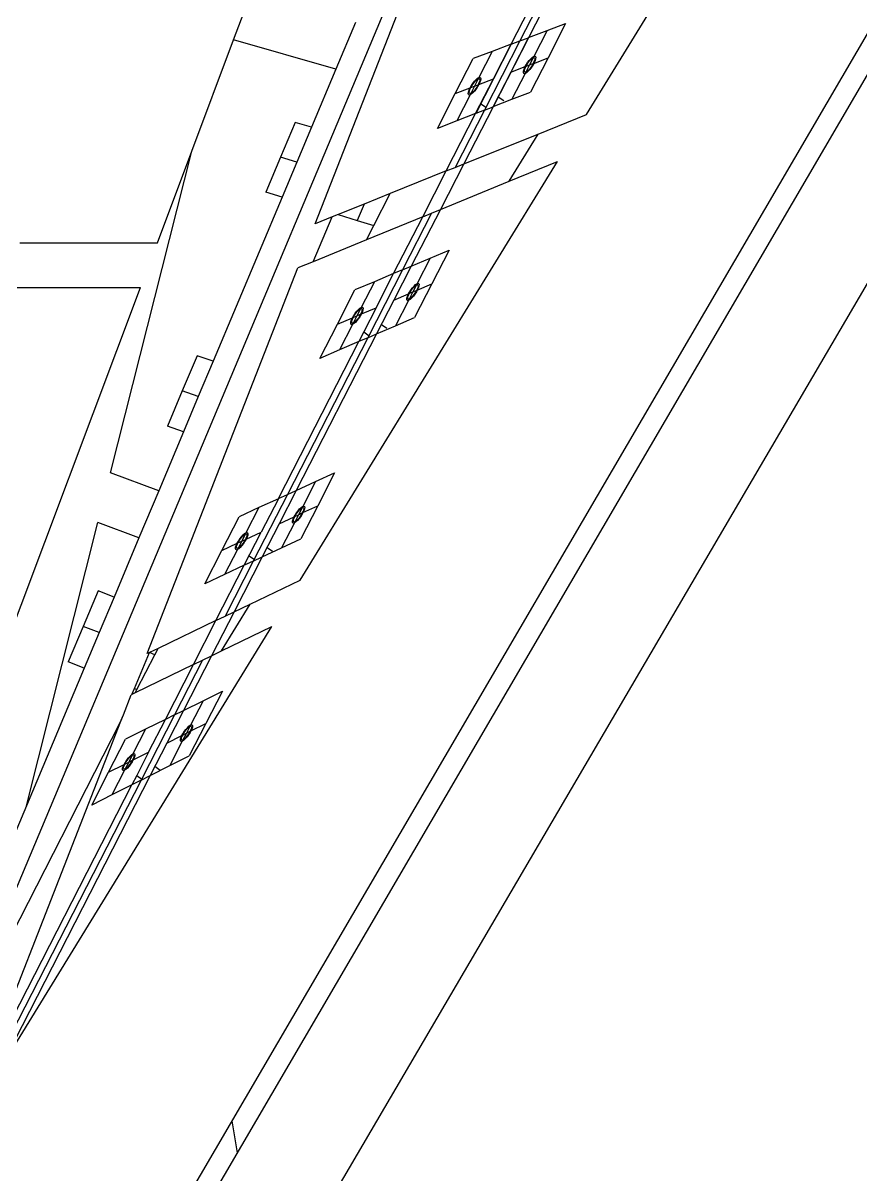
# Model space of a CAD drawing. Extents: x -61 to 68, y -78 to 75.
# Drawn here: x 9.12 to 32.19, y -51.82 to -20.09 of the extents above; entities that cross this region are included whole.
import ezdxf

# ---------------------------------------------------------------- set-up
doc = ezdxf.new("R2010")
doc.units = 0
doc.header["$MEASUREMENT"] = 0
doc.layers.get('0').update_dxf_attribs({"linetype": 'CONTINUOUS'})

msp = doc.modelspace()

# ---------------------------------------------------------------- linework, layer by layer
for p, q in [((58.135, 22.622), (12.193, -56.04)), ((57.47, 22.646), (12.201, -54.901)), ((15.277, -56.455), (59.184, 18.536)), ((8.337, -45.339), (24.602, -6.574)), ((24.63, -22.607), (31.792, -10.947)), ((17.165, -25.613), (21.609, -14.236)), ((22.558, -20.67), (24.86, -16.172)), ((25.098, -16.089), (22.8, -20.578)), ((25.332, -16.008), (23.036, -20.489)), ((14.915, -20.55), (15.393, -19.278)), ((18.271, -20.071), (17.733, -21.352)), ((23.039, -20.487), (23.552, -20.293)), ((23.552, -20.293), (23.186, -21.006)), ((23.552, -20.293), (24.06, -20.1)), ((24.06, -20.1), (23.575, -21.044)), ((13.763, -23.617), (14.915, -20.55)), ((17.733, -21.352), (14.915, -20.55)), ((22.8, -20.578), (21.825, -22.483)), ((23.036, -20.489), (22.061, -22.39)), ((23.039, -20.487), (22.551, -21.439)), ((22.561, -20.669), (22.8, -20.578)), ((22.8, -20.578), (23.036, -20.489)), ((23.036, -20.489), (23.039, -20.487)), ((22.039, -20.866), (21.513, -21.066)), ((22.039, -20.866), (21.672, -21.586)), ((22.558, -20.67), (22.039, -20.866)), ((22.069, -21.626), (22.558, -20.67)), ((22.561, -20.669), (22.072, -21.624)), ((22.561, -20.669), (22.558, -20.67)), ((21.022, -22.03), (21.513, -21.066)), ((22.948, -21.286), (22.973, -21.24)), ((23.065, -21.241), (22.964, -21.438)), ((22.967, -21.279), (22.996, -21.227)), ((22.967, -21.279), (23.065, -21.241)), ((22.973, -21.24), (23.013, -21.177)), ((22.996, -21.227), (23.031, -21.175)), ((23.013, -21.177), (23.057, -21.119)), ((23.031, -21.175), (23.067, -21.128)), ((23.057, -21.119), (23.101, -21.069)), ((23.167, -21.044), (23.065, -21.241)), ((23.065, -21.241), (23.164, -21.203)), ((23.067, -21.128), (23.104, -21.089)), ((23.575, -21.044), (23.092, -21.986)), ((23.134, -21.255), (23.1, -21.307)), ((23.101, -21.069), (23.142, -21.031)), ((23.104, -21.089), (23.138, -21.06)), ((23.158, -21.242), (23.118, -21.305)), ((23.164, -21.203), (23.134, -21.255)), ((23.138, -21.06), (23.167, -21.044)), ((23.142, -21.031), (23.179, -21.008)), ((23.183, -21.196), (23.158, -21.242)), ((23.187, -21.153), (23.164, -21.203)), ((23.164, -21.203), (23.183, -21.196)), ((23.186, -21.006), (23.167, -21.044)), ((23.167, -21.044), (23.189, -21.041)), ((23.179, -21.008), (23.186, -21.006)), ((23.183, -21.196), (23.575, -21.044)), ((23.191, -21.18), (23.183, -21.196)), ((23.186, -21.006), (23.208, -21)), ((23.201, -21.109), (23.187, -21.153)), ((23.189, -21.041), (23.202, -21.051)), ((23.216, -21.122), (23.191, -21.18)), ((23.207, -21.075), (23.201, -21.109)), ((23.202, -21.051), (23.207, -21.075)), ((23.208, -21), (23.227, -21.008)), ((23.231, -21.071), (23.216, -21.122)), ((23.227, -21.008), (23.235, -21.033)), ((23.235, -21.033), (23.231, -21.071)), ((17.733, -21.352), (17.06, -22.955)), ((22.551, -21.439), (22.065, -22.389)), ((22.551, -21.439), (22.948, -21.286)), ((22.945, -21.476), (22.581, -22.186)), ((22.896, -21.449), (22.9, -21.411)), ((22.904, -21.474), (22.896, -21.449)), ((22.9, -21.411), (22.914, -21.36)), ((22.923, -21.482), (22.904, -21.474)), ((22.914, -21.36), (22.939, -21.302)), ((22.945, -21.476), (22.923, -21.482)), ((22.924, -21.407), (22.93, -21.373)), ((22.929, -21.431), (22.924, -21.407)), ((22.942, -21.441), (22.929, -21.431)), ((22.93, -21.373), (22.944, -21.329)), ((22.939, -21.302), (22.948, -21.286)), ((22.964, -21.438), (22.942, -21.441)), ((22.944, -21.329), (22.967, -21.279)), ((22.964, -21.438), (22.945, -21.476)), ((22.952, -21.474), (22.945, -21.476)), ((22.948, -21.286), (22.967, -21.279)), ((22.989, -21.45), (22.952, -21.474)), ((22.993, -21.422), (22.964, -21.438)), ((23.03, -21.412), (22.989, -21.45)), ((23.027, -21.393), (22.993, -21.422)), ((23.064, -21.353), (23.027, -21.393)), ((23.074, -21.362), (23.03, -21.412)), ((23.1, -21.307), (23.064, -21.353)), ((23.118, -21.305), (23.074, -21.362)), ((21.022, -22.03), (21.428, -21.873)), ((21.4, -21.933), (21.428, -21.873)), ((21.425, -21.915), (21.448, -21.865)), ((21.428, -21.873), (21.464, -21.809)), ((21.428, -21.873), (21.448, -21.865)), ((21.549, -21.826), (21.447, -22.026)), ((21.448, -21.865), (21.478, -21.812)), ((21.448, -21.865), (21.549, -21.826)), ((21.464, -21.809), (21.505, -21.747)), ((21.478, -21.812), (21.513, -21.76)), ((21.505, -21.747), (21.55, -21.69)), ((21.513, -21.76), (21.55, -21.712)), ((21.651, -21.626), (21.549, -21.826)), ((21.549, -21.826), (21.65, -21.787)), ((21.586, -21.892), (21.549, -21.94)), ((21.55, -21.69), (21.595, -21.642)), ((21.55, -21.712), (21.587, -21.673)), ((21.581, -22.579), (22.069, -21.626)), ((22.072, -21.624), (21.585, -22.577)), ((21.62, -21.84), (21.586, -21.892)), ((21.587, -21.673), (21.622, -21.643)), ((21.635, -21.843), (21.593, -21.905)), ((21.595, -21.642), (21.636, -21.607)), ((21.65, -21.787), (21.62, -21.84)), ((21.622, -21.643), (21.651, -21.626)), ((21.67, -21.779), (21.635, -21.843)), ((21.636, -21.607), (21.672, -21.586)), ((21.673, -21.737), (21.65, -21.787)), ((21.65, -21.787), (21.67, -21.779)), ((21.672, -21.586), (21.651, -21.626)), ((21.651, -21.626), (21.674, -21.623)), ((21.67, -21.779), (22.069, -21.626)), ((21.698, -21.719), (21.67, -21.779)), ((21.672, -21.586), (21.699, -21.583)), ((21.688, -21.693), (21.673, -21.737)), ((21.674, -21.623), (21.688, -21.634)), ((21.688, -21.634), (21.693, -21.657)), ((21.693, -21.657), (21.688, -21.693)), ((21.715, -21.666), (21.698, -21.719)), ((21.699, -21.583), (21.716, -21.595)), ((21.721, -21.624), (21.715, -21.666)), ((21.716, -21.595), (21.721, -21.624)), ((22.069, -21.626), (22.072, -21.624)), ((20.531, -22.99), (21.022, -22.03)), ((21.427, -22.065), (21.06, -22.783)), ((21.377, -22.029), (21.383, -21.986)), ((21.383, -22.057), (21.377, -22.029)), ((21.383, -21.986), (21.4, -21.933)), ((21.4, -22.069), (21.383, -22.057)), ((21.427, -22.065), (21.4, -22.069)), ((21.406, -21.995), (21.411, -21.96)), ((21.41, -22.018), (21.406, -21.995)), ((21.425, -22.029), (21.41, -22.018)), ((21.411, -21.96), (21.425, -21.915)), ((21.447, -22.026), (21.425, -22.029)), ((21.447, -22.026), (21.427, -22.065)), ((21.462, -22.045), (21.427, -22.065)), ((21.477, -22.009), (21.447, -22.026)), ((21.504, -22.01), (21.462, -22.045)), ((21.511, -21.979), (21.477, -22.009)), ((21.548, -21.962), (21.504, -22.01)), ((21.549, -21.94), (21.511, -21.979)), ((21.593, -21.905), (21.548, -21.962)), ((22.065, -22.389), (22.581, -22.186)), ((22.203, -22.119), (22.356, -22.221)), ((22.581, -22.186), (23.092, -21.986)), ((21.825, -22.483), (21.017, -24.062)), ((22.061, -22.39), (21.253, -23.967)), ((21.825, -22.483), (21.585, -22.577)), ((21.723, -22.307), (21.877, -22.409)), ((21.825, -22.483), (22.061, -22.39)), ((22.061, -22.39), (22.065, -22.389)), ((16.612, -22.823), (16.208, -23.784)), ((17.06, -22.955), (16.612, -22.823)), ((21.06, -22.783), (20.531, -22.99)), ((20.771, -24.161), (21.581, -22.579)), ((21.581, -22.579), (21.06, -22.783)), ((21.585, -22.577), (21.581, -22.579)), ((23.299, -23.143), (24.63, -22.607)), ((17.06, -22.955), (16.655, -23.919)), ((21.253, -23.967), (23.299, -23.143)), ((22.502, -24.445), (23.299, -23.143)), ((11.524, -32.481), (13.763, -23.617)), ((12.816, -26.137), (13.763, -23.617)), ((16.208, -23.784), (15.803, -24.746)), ((16.655, -23.919), (16.208, -23.784)), ((16.655, -23.919), (16.25, -24.884)), ((16.751, -35.434), (23.838, -23.896)), ((21.253, -23.967), (20.61, -25.222)), ((20.771, -24.161), (21.017, -24.062)), ((21.017, -24.062), (21.253, -23.967)), ((22.502, -24.445), (23.838, -23.896)), ((20.771, -24.161), (19.225, -24.783)), ((20.126, -25.421), (20.771, -24.161)), ((16.25, -24.884), (15.803, -24.746)), ((20.61, -25.222), (22.502, -24.445)), ((16.25, -24.884), (14.352, -29.402)), ((19.225, -24.783), (18.508, -25.072)), ((18.776, -25.664), (19.225, -24.783)), ((17.792, -25.36), (17.628, -25.426)), ((18.508, -25.072), (17.792, -25.36)), ((17.792, -25.36), (18.319, -25.523)), ((18.508, -25.072), (18.319, -25.523)), ((20.368, -25.321), (19.566, -26.887)), ((20.61, -25.222), (19.809, -26.785)), ((20.126, -25.421), (20.368, -25.321)), ((20.368, -25.321), (20.61, -25.222)), ((17.111, -26.66), (17.628, -25.426)), ((17.628, -25.426), (17.165, -25.613)), ((18.319, -25.523), (18.776, -25.664)), ((20.126, -25.421), (18.575, -26.058)), ((18.575, -26.058), (18.776, -25.664)), ((19.323, -26.989), (20.126, -25.421)), ((9.027, -26.139), (12.816, -26.137)), ((18.575, -26.058), (17.111, -26.66)), ((19.809, -26.785), (20.331, -26.565)), ((20.331, -26.565), (19.972, -27.265)), ((20.331, -26.565), (20.848, -26.347)), ((20.848, -26.347), (20.373, -27.274)), ((12.54, -37.454), (16.688, -26.833)), ((17.111, -26.66), (16.688, -26.833)), ((19.566, -26.887), (18.61, -28.755)), ((19.566, -26.887), (19.323, -26.989)), ((19.809, -26.785), (19.331, -27.719)), ((19.566, -26.887), (19.809, -26.785)), ((18.792, -27.213), (18.257, -27.438)), ((18.792, -27.213), (18.432, -27.919)), ((19.323, -26.989), (18.792, -27.213)), ((18.843, -27.927), (19.323, -26.989)), ((20.373, -27.274), (19.898, -28.198)), ((19.928, -27.292), (19.965, -27.267)), ((19.972, -27.265), (19.953, -27.302)), ((19.965, -27.267), (19.972, -27.265)), ((19.972, -27.265), (19.994, -27.258)), ((19.973, -27.444), (20.373, -27.274)), ((19.994, -27.258), (20.014, -27.264)), ((20.014, -27.264), (20.023, -27.287)), ((20.023, -27.287), (20.02, -27.324)), ((8.332, -38.07), (12.353, -27.367)), ((8.713, -27.37), (12.353, -27.367)), ((17.775, -28.383), (18.257, -27.438)), ((19.331, -27.719), (19.734, -27.546)), ((19.702, -27.619), (19.726, -27.562)), ((19.717, -27.629), (19.731, -27.587)), ((19.726, -27.562), (19.734, -27.546)), ((19.731, -27.587), (19.754, -27.538)), ((19.734, -27.546), (19.759, -27.501)), ((19.734, -27.546), (19.754, -27.538)), ((19.754, -27.538), (19.783, -27.487)), ((19.754, -27.538), (19.854, -27.495)), ((19.854, -27.495), (19.755, -27.689)), ((19.759, -27.501), (19.799, -27.439)), ((19.783, -27.487), (19.817, -27.436)), ((19.799, -27.439), (19.842, -27.381)), ((19.817, -27.436), (19.853, -27.389)), ((19.855, -27.602), (19.818, -27.642)), ((19.842, -27.381), (19.886, -27.331)), ((19.853, -27.389), (19.89, -27.349)), ((19.953, -27.302), (19.854, -27.495)), ((19.854, -27.495), (19.954, -27.453)), ((19.891, -27.555), (19.855, -27.602)), ((19.909, -27.552), (19.866, -27.61)), ((19.886, -27.331), (19.928, -27.292)), ((19.89, -27.349), (19.924, -27.319)), ((19.925, -27.504), (19.891, -27.555)), ((19.949, -27.49), (19.909, -27.552)), ((19.924, -27.319), (19.953, -27.302)), ((19.954, -27.453), (19.925, -27.504)), ((19.973, -27.444), (19.949, -27.49)), ((19.953, -27.302), (19.976, -27.297)), ((19.976, -27.404), (19.954, -27.453)), ((19.954, -27.453), (19.973, -27.444)), ((19.982, -27.429), (19.973, -27.444)), ((19.976, -27.297), (19.99, -27.306)), ((19.99, -27.362), (19.976, -27.404)), ((20.006, -27.372), (19.982, -27.429)), ((19.99, -27.306), (19.995, -27.328)), ((19.995, -27.328), (19.99, -27.362)), ((20.02, -27.324), (20.006, -27.372)), ((18.396, -27.94), (18.432, -27.919)), ((18.432, -27.919), (18.412, -27.958)), ((18.432, -27.919), (18.46, -27.913)), ((18.46, -27.913), (18.477, -27.924)), ((18.477, -27.924), (18.484, -27.951)), ((19.331, -27.719), (18.854, -28.65)), ((19.736, -27.726), (19.378, -28.423)), ((19.685, -27.704), (19.688, -27.667)), ((19.694, -27.726), (19.685, -27.704)), ((19.688, -27.667), (19.702, -27.619)), ((19.714, -27.733), (19.694, -27.726)), ((19.713, -27.663), (19.717, -27.629)), ((19.718, -27.684), (19.713, -27.663)), ((19.736, -27.726), (19.714, -27.733)), ((19.732, -27.693), (19.718, -27.684)), ((19.755, -27.689), (19.732, -27.693)), ((19.755, -27.689), (19.736, -27.726)), ((19.743, -27.724), (19.736, -27.726)), ((19.78, -27.699), (19.743, -27.724)), ((19.784, -27.671), (19.755, -27.689)), ((19.822, -27.66), (19.78, -27.699)), ((19.818, -27.642), (19.784, -27.671)), ((19.866, -27.61), (19.822, -27.66)), ((17.775, -28.383), (18.188, -28.207)), ((18.161, -28.266), (18.188, -28.207)), ((18.186, -28.247), (18.209, -28.198)), ((18.188, -28.207), (18.224, -28.144)), ((18.188, -28.207), (18.209, -28.198)), ((18.209, -28.198), (18.238, -28.146)), ((18.209, -28.198), (18.312, -28.154)), ((18.312, -28.154), (18.212, -28.35)), ((18.224, -28.144), (18.265, -28.082)), ((18.238, -28.146), (18.273, -28.094)), ((18.265, -28.082), (18.309, -28.025)), ((18.273, -28.094), (18.31, -28.046)), ((18.309, -28.025), (18.354, -27.977)), ((18.31, -28.046), (18.347, -28.006)), ((18.412, -27.958), (18.312, -28.154)), ((18.312, -28.154), (18.414, -28.11)), ((18.351, -28.214), (18.314, -28.261)), ((18.358, -28.226), (18.314, -28.283)), ((18.347, -28.006), (18.382, -27.976)), ((18.385, -28.162), (18.351, -28.214)), ((18.354, -27.977), (18.396, -27.94)), ((18.4, -28.164), (18.358, -28.226)), ((18.382, -27.976), (18.412, -27.958)), ((18.414, -28.11), (18.385, -28.162)), ((18.435, -28.101), (18.4, -28.164)), ((18.412, -27.958), (18.435, -27.953)), ((18.437, -28.061), (18.414, -28.11)), ((18.414, -28.11), (18.435, -28.101)), ((18.435, -28.101), (18.843, -27.927)), ((18.435, -27.953), (18.45, -27.962)), ((18.462, -28.042), (18.435, -28.101)), ((18.451, -28.018), (18.437, -28.061)), ((18.45, -27.962), (18.455, -27.984)), ((18.455, -27.984), (18.451, -28.018)), ((18.478, -27.991), (18.462, -28.042)), ((18.484, -27.951), (18.478, -27.991)), ((18.843, -27.927), (18.501, -28.596)), ((19.378, -28.423), (19.898, -28.198)), ((17.294, -29.325), (17.775, -28.383)), ((18.192, -28.389), (17.832, -29.092)), ((18.14, -28.357), (18.145, -28.317)), ((18.146, -28.384), (18.14, -28.357)), ((18.145, -28.317), (18.161, -28.266)), ((18.164, -28.394), (18.146, -28.384)), ((18.192, -28.389), (18.164, -28.394)), ((18.168, -28.323), (18.173, -28.29)), ((18.174, -28.345), (18.168, -28.323)), ((18.173, -28.29), (18.186, -28.247)), ((18.189, -28.354), (18.174, -28.345)), ((18.212, -28.35), (18.189, -28.354)), ((18.212, -28.35), (18.192, -28.389)), ((18.228, -28.367), (18.192, -28.389)), ((18.242, -28.332), (18.212, -28.35)), ((18.269, -28.331), (18.228, -28.367)), ((18.276, -28.301), (18.242, -28.332)), ((18.314, -28.283), (18.269, -28.331)), ((18.314, -28.261), (18.276, -28.301)), ((18.854, -28.65), (19.378, -28.423)), ((18.989, -28.386), (19.14, -28.488)), ((16.15, -33.188), (18.365, -28.862)), ((18.61, -28.755), (16.398, -33.074)), ((18.854, -28.65), (16.643, -32.962)), ((18.365, -28.862), (17.832, -29.092)), ((18.501, -28.596), (18.365, -28.862)), ((18.61, -28.755), (18.365, -28.862)), ((18.501, -28.596), (18.652, -28.699)), ((18.61, -28.755), (18.854, -28.65)), ((17.832, -29.092), (17.294, -29.325)), ((13.911, -29.251), (13.503, -30.22)), ((14.352, -29.402), (13.911, -29.251)), ((14.352, -29.402), (13.944, -30.373)), ((13.503, -30.22), (13.095, -31.19)), ((13.944, -30.373), (13.503, -30.22)), ((13.944, -30.373), (13.536, -31.346)), ((13.536, -31.346), (12.854, -32.97)), ((13.536, -31.346), (13.095, -31.19)), ((12.854, -32.97), (11.524, -32.481)), ((17.173, -32.718), (17.699, -32.476)), ((17.699, -32.476), (17.233, -33.385)), ((12.854, -32.97), (12.307, -34.271)), ((16.643, -32.962), (16.174, -33.878)), ((16.398, -33.074), (16.643, -32.962)), ((16.643, -32.962), (17.173, -32.718)), ((17.173, -32.718), (16.822, -33.404)), ((16.398, -33.074), (15.459, -34.908)), ((16.149, -33.189), (15.61, -33.436)), ((16.149, -33.191), (15.679, -34.108)), ((16.15, -33.188), (16.149, -33.189)), ((16.149, -33.189), (16.149, -33.191)), ((16.15, -33.188), (16.398, -33.074)), ((15.61, -33.436), (15.067, -33.686)), ((15.61, -33.436), (15.257, -34.129)), ((16.604, -33.678), (16.632, -33.627)), ((16.604, -33.678), (16.706, -33.63)), ((16.608, -33.642), (16.647, -33.581)), ((16.706, -33.63), (16.608, -33.82)), ((16.632, -33.627), (16.666, -33.576)), ((16.647, -33.581), (16.691, -33.523)), ((16.666, -33.576), (16.702, -33.53)), ((16.691, -33.523), (16.735, -33.472)), ((16.702, -33.53), (16.739, -33.49)), ((16.803, -33.44), (16.706, -33.63)), ((16.706, -33.63), (16.807, -33.583)), ((16.735, -33.472), (16.777, -33.433)), ((16.739, -33.49), (16.773, -33.459)), ((16.779, -33.634), (16.745, -33.684)), ((16.803, -33.619), (16.763, -33.68)), ((17.233, -33.385), (16.767, -34.292)), ((16.773, -33.459), (16.803, -33.44)), ((16.777, -33.433), (16.814, -33.407)), ((16.807, -33.583), (16.779, -33.634)), ((16.822, -33.404), (16.803, -33.44)), ((16.803, -33.44), (16.826, -33.435)), ((16.827, -33.574), (16.803, -33.619)), ((16.829, -33.536), (16.807, -33.583)), ((16.807, -33.583), (16.827, -33.574)), ((16.814, -33.407), (16.822, -33.404)), ((16.822, -33.404), (16.844, -33.396)), ((16.826, -33.435), (16.841, -33.442)), ((16.827, -33.574), (17.233, -33.385)), ((16.835, -33.559), (16.827, -33.574)), ((16.842, -33.494), (16.829, -33.536)), ((16.859, -33.503), (16.835, -33.559)), ((16.841, -33.442), (16.846, -33.463)), ((16.846, -33.463), (16.842, -33.494)), ((16.844, -33.396), (16.864, -33.401)), ((16.872, -33.457), (16.859, -33.503)), ((16.864, -33.401), (16.874, -33.422)), ((16.874, -33.422), (16.872, -33.457)), ((9.209, -41.647), (11.179, -33.846)), ((12.307, -34.271), (11.179, -33.846)), ((14.594, -34.613), (15.067, -33.686)), ((16.174, -33.878), (15.706, -34.791)), ((16.174, -33.878), (16.584, -33.687)), ((16.59, -33.857), (16.239, -34.54)), ((16.537, -33.839), (16.539, -33.804)), ((16.547, -33.86), (16.537, -33.839)), ((16.539, -33.804), (16.552, -33.758)), ((16.567, -33.865), (16.547, -33.86)), ((16.552, -33.758), (16.576, -33.702)), ((16.565, -33.798), (16.569, -33.766)), ((16.57, -33.818), (16.565, -33.798)), ((16.59, -33.857), (16.567, -33.865)), ((16.569, -33.766), (16.582, -33.725)), ((16.585, -33.826), (16.57, -33.818)), ((16.576, -33.702), (16.584, -33.687)), ((16.582, -33.725), (16.604, -33.678)), ((16.584, -33.687), (16.608, -33.642)), ((16.584, -33.687), (16.604, -33.678)), ((16.608, -33.82), (16.585, -33.826)), ((16.608, -33.82), (16.59, -33.857)), ((16.597, -33.854), (16.59, -33.857)), ((16.634, -33.828), (16.597, -33.854)), ((16.638, -33.801), (16.608, -33.82)), ((16.676, -33.788), (16.634, -33.828)), ((16.672, -33.771), (16.638, -33.801)), ((16.709, -33.731), (16.672, -33.771)), ((16.72, -33.738), (16.676, -33.788)), ((16.745, -33.684), (16.709, -33.731)), ((16.763, -33.68), (16.72, -33.738)), ((12.307, -34.271), (11.623, -35.901)), ((15.089, -34.294), (15.133, -34.237)), ((15.097, -34.305), (15.134, -34.258)), ((15.133, -34.237), (15.178, -34.189)), ((15.134, -34.258), (15.172, -34.217)), ((15.237, -34.167), (15.139, -34.359)), ((15.172, -34.217), (15.207, -34.186)), ((15.178, -34.189), (15.22, -34.152)), ((15.207, -34.186), (15.237, -34.167)), ((15.21, -35.025), (15.679, -34.108)), ((15.22, -34.152), (15.257, -34.129)), ((15.257, -34.129), (15.237, -34.167)), ((15.237, -34.167), (15.261, -34.161)), ((15.265, -34.263), (15.243, -34.311)), ((15.257, -34.129), (15.285, -34.122)), ((15.261, -34.161), (15.276, -34.169)), ((15.264, -34.301), (15.679, -34.108)), ((15.29, -34.243), (15.264, -34.301)), ((15.278, -34.221), (15.265, -34.263)), ((15.276, -34.169), (15.282, -34.189)), ((15.282, -34.189), (15.278, -34.221)), ((15.285, -34.122), (15.303, -34.131)), ((15.306, -34.194), (15.29, -34.243)), ((15.303, -34.131), (15.31, -34.155)), ((15.31, -34.155), (15.306, -34.194)), ((14.594, -34.613), (15.013, -34.418)), ((15.021, -34.59), (14.669, -35.28)), ((14.967, -34.563), (14.971, -34.525)), ((14.974, -34.588), (14.967, -34.563)), ((14.971, -34.525), (14.987, -34.475)), ((14.993, -34.597), (14.974, -34.588)), ((14.987, -34.475), (15.013, -34.418)), ((15.021, -34.59), (14.993, -34.597)), ((14.996, -34.529), (14.999, -34.497)), ((15.002, -34.55), (14.996, -34.529)), ((14.999, -34.497), (15.012, -34.456)), ((15.017, -34.557), (15.002, -34.55)), ((15.012, -34.456), (15.034, -34.408)), ((15.013, -34.418), (15.048, -34.356)), ((15.013, -34.418), (15.034, -34.408)), ((15.041, -34.551), (15.017, -34.557)), ((15.041, -34.551), (15.021, -34.59)), ((15.058, -34.567), (15.021, -34.59)), ((15.034, -34.408), (15.063, -34.356)), ((15.034, -34.408), (15.139, -34.359)), ((15.139, -34.359), (15.041, -34.551)), ((15.071, -34.532), (15.041, -34.551)), ((15.048, -34.356), (15.089, -34.294)), ((15.099, -34.53), (15.058, -34.567)), ((15.063, -34.356), (15.097, -34.305)), ((15.106, -34.501), (15.071, -34.532)), ((15.144, -34.481), (15.099, -34.53)), ((15.143, -34.461), (15.106, -34.501)), ((15.139, -34.359), (15.243, -34.311)), ((15.18, -34.413), (15.143, -34.461)), ((15.188, -34.424), (15.144, -34.481)), ((15.214, -34.362), (15.18, -34.413)), ((15.229, -34.363), (15.188, -34.424)), ((15.243, -34.311), (15.214, -34.362)), ((15.264, -34.301), (15.229, -34.363)), ((15.243, -34.311), (15.264, -34.301)), ((15.706, -34.791), (16.239, -34.54)), ((15.839, -34.532), (15.987, -34.635)), ((16.239, -34.54), (16.767, -34.292)), ((14.122, -35.537), (14.594, -34.613)), ((15.459, -34.908), (14.68, -36.427)), ((15.706, -34.791), (14.929, -36.308)), ((15.459, -34.908), (15.21, -35.025)), ((15.459, -34.908), (15.233, -35.014)), ((15.343, -34.764), (15.492, -34.868)), ((15.459, -34.908), (15.706, -34.791)), ((14.431, -36.547), (15.21, -35.025)), ((15.21, -35.025), (14.669, -35.28)), ((14.669, -35.28), (14.122, -35.537)), ((15.371, -36.096), (16.751, -35.434)), ((11.186, -35.731), (10.775, -36.707)), ((11.623, -35.901), (11.186, -35.731)), ((11.623, -35.901), (11.211, -36.88)), ((14.583, -37.383), (15.371, -36.096)), ((14.929, -36.308), (15.371, -36.096)), ((14.929, -36.308), (14.309, -37.517)), ((14.431, -36.547), (14.68, -36.427)), ((14.68, -36.427), (14.929, -36.308)), ((8.458, -48.936), (15.968, -36.709)), ((10.775, -36.707), (10.364, -37.685)), ((11.211, -36.88), (10.775, -36.707)), ((14.431, -36.547), (12.835, -37.313)), ((13.81, -37.76), (14.431, -36.547)), ((14.583, -37.383), (15.968, -36.709)), ((11.211, -36.88), (10.799, -37.861)), ((12.183, -38.419), (12.598, -37.43)), ((12.6, -37.426), (12.54, -37.454)), ((12.598, -37.43), (12.6, -37.426)), ((12.745, -37.488), (12.598, -37.43)), ((12.835, -37.313), (12.6, -37.426)), ((12.745, -37.488), (12.835, -37.313)), ((14.309, -37.517), (14.583, -37.383)), ((10.799, -37.861), (10.364, -37.685)), ((13.81, -37.76), (12.21, -38.539)), ((12.256, -38.449), (12.745, -37.488)), ((13.038, -39.269), (13.81, -37.76)), ((14.06, -37.638), (13.289, -39.145)), ((14.309, -37.517), (13.538, -39.021)), ((13.81, -37.76), (14.06, -37.638)), ((14.06, -37.638), (14.309, -37.517)), ((10.799, -37.861), (9.209, -41.647)), ((11.881, -39.141), (12.094, -38.595)), ((12.114, -38.586), (12.094, -38.595)), ((12.114, -38.586), (12.183, -38.419)), ((12.21, -38.539), (12.114, -38.586)), ((12.183, -38.419), (12.256, -38.449)), ((12.21, -38.539), (12.256, -38.449)), ((14.077, -38.754), (14.611, -38.489)), ((14.611, -38.489), (14.153, -39.381)), ((13.538, -39.021), (13.078, -39.92)), ((13.289, -39.145), (13.538, -39.021)), ((13.538, -39.021), (14.077, -38.754)), ((14.077, -38.754), (13.732, -39.427)), ((7.945, -49.218), (11.811, -39.321)), ((11.782, -39.378), (11.881, -39.141)), ((11.782, -39.378), (11.811, -39.321)), ((11.811, -39.321), (11.881, -39.141)), ((13.289, -39.145), (12.368, -40.943)), ((13.038, -39.269), (12.49, -39.54)), ((12.576, -40.171), (13.038, -39.269)), ((13.289, -39.145), (13.038, -39.269)), ((8.582, -45.651), (11.782, -39.378)), ((12.49, -39.54), (11.938, -39.814)), ((12.49, -39.54), (12.143, -40.22)), ((13.495, -39.711), (13.518, -39.667)), ((13.514, -39.701), (13.618, -39.649)), ((13.514, -39.701), (13.543, -39.651)), ((13.518, -39.667), (13.557, -39.606)), ((13.618, -39.649), (13.522, -39.835)), ((13.543, -39.651), (13.576, -39.601)), ((13.557, -39.606), (13.6, -39.549)), ((13.576, -39.601), (13.612, -39.554)), ((13.6, -39.549), (13.644, -39.498)), ((13.612, -39.554), (13.649, -39.514)), ((13.713, -39.463), (13.618, -39.649)), ((13.618, -39.649), (13.721, -39.598)), ((13.644, -39.498), (13.686, -39.457)), ((13.649, -39.514), (13.683, -39.483)), ((13.693, -39.647), (13.66, -39.698)), ((13.717, -39.632), (13.678, -39.692)), ((13.683, -39.483), (13.713, -39.463)), ((13.686, -39.457), (13.724, -39.43)), ((13.721, -39.598), (13.693, -39.647)), ((14.153, -39.381), (13.696, -40.271)), ((13.732, -39.427), (13.713, -39.463)), ((13.713, -39.463), (13.737, -39.456)), ((13.741, -39.588), (13.717, -39.632)), ((13.742, -39.551), (13.721, -39.598)), ((13.721, -39.598), (13.741, -39.588)), ((13.724, -39.43), (13.732, -39.427)), ((13.732, -39.427), (13.754, -39.418)), ((13.737, -39.456), (13.752, -39.462)), ((13.741, -39.588), (14.153, -39.381)), ((13.749, -39.573), (13.741, -39.588)), ((13.755, -39.511), (13.742, -39.551)), ((13.772, -39.519), (13.749, -39.573)), ((13.752, -39.462), (13.758, -39.481)), ((13.754, -39.418), (13.775, -39.421)), ((13.758, -39.481), (13.755, -39.511)), ((13.785, -39.473), (13.772, -39.519)), ((13.775, -39.421), (13.786, -39.44)), ((13.786, -39.44), (13.785, -39.473)), ((11.475, -40.723), (11.938, -39.814)), ((13.078, -39.92), (12.619, -40.816)), ((13.078, -39.92), (13.495, -39.711)), ((13.504, -39.871), (13.16, -40.542)), ((13.45, -39.858), (13.451, -39.825)), ((13.46, -39.877), (13.45, -39.858)), ((13.451, -39.825), (13.463, -39.78)), ((13.481, -39.881), (13.46, -39.877)), ((13.463, -39.78), (13.486, -39.726)), ((13.477, -39.818), (13.481, -39.787)), ((13.483, -39.836), (13.477, -39.818)), ((13.481, -39.787), (13.493, -39.748)), ((13.504, -39.871), (13.481, -39.881)), ((13.499, -39.843), (13.483, -39.836)), ((13.486, -39.726), (13.495, -39.711)), ((13.493, -39.748), (13.514, -39.701)), ((13.495, -39.711), (13.514, -39.701)), ((13.522, -39.835), (13.499, -39.843)), ((13.522, -39.835), (13.504, -39.871)), ((13.512, -39.868), (13.504, -39.871)), ((13.549, -39.841), (13.512, -39.868)), ((13.552, -39.816), (13.522, -39.835)), ((13.592, -39.8), (13.549, -39.841)), ((13.587, -39.785), (13.552, -39.816)), ((13.623, -39.744), (13.587, -39.785)), ((13.636, -39.75), (13.592, -39.8)), ((13.66, -39.698), (13.623, -39.744)), ((13.678, -39.692), (13.636, -39.75)), ((12.02, -40.331), (12.064, -40.282)), ((12.124, -40.257), (12.028, -40.446)), ((12.058, -40.309), (12.093, -40.278)), ((12.064, -40.282), (12.106, -40.244)), ((12.093, -40.278), (12.124, -40.257)), ((12.106, -40.244), (12.143, -40.22)), ((12.143, -40.22), (12.124, -40.257)), ((12.124, -40.257), (12.148, -40.25)), ((12.143, -40.22), (12.172, -40.211)), ((12.148, -40.25), (12.164, -40.256)), ((12.155, -40.382), (12.576, -40.171)), ((12.164, -40.256), (12.171, -40.275)), ((12.171, -40.275), (12.168, -40.306)), ((12.172, -40.211), (12.191, -40.218)), ((12.195, -40.278), (12.18, -40.326)), ((12.191, -40.218), (12.199, -40.241)), ((12.199, -40.241), (12.195, -40.278)), ((12.576, -40.171), (12.247, -40.815)), ((13.16, -40.542), (13.696, -40.271)), ((11.475, -40.723), (11.901, -40.51)), ((11.856, -40.651), (11.86, -40.614)), ((11.86, -40.614), (11.875, -40.566)), ((11.875, -40.566), (11.901, -40.51)), ((11.885, -40.617), (11.888, -40.586)), ((11.891, -40.636), (11.885, -40.617)), ((11.888, -40.586), (11.9, -40.546)), ((11.9, -40.546), (11.922, -40.499)), ((11.901, -40.51), (11.935, -40.449)), ((11.901, -40.51), (11.922, -40.499)), ((11.922, -40.499), (12.028, -40.446)), ((11.922, -40.499), (11.95, -40.448)), ((12.028, -40.446), (11.932, -40.634)), ((11.962, -40.614), (11.932, -40.634)), ((11.935, -40.449), (11.975, -40.388)), ((11.991, -40.61), (11.949, -40.648)), ((11.95, -40.448), (11.984, -40.398)), ((11.997, -40.582), (11.962, -40.614)), ((11.975, -40.388), (12.02, -40.331)), ((11.984, -40.398), (12.021, -40.35)), ((12.036, -40.561), (11.991, -40.61)), ((12.035, -40.541), (11.997, -40.582)), ((12.021, -40.35), (12.058, -40.309)), ((12.028, -40.446), (12.134, -40.393)), ((12.071, -40.494), (12.035, -40.541)), ((12.08, -40.504), (12.036, -40.561)), ((12.105, -40.443), (12.071, -40.494)), ((12.121, -40.443), (12.08, -40.504)), ((12.134, -40.393), (12.105, -40.443)), ((12.155, -40.382), (12.121, -40.443)), ((12.155, -40.346), (12.134, -40.393)), ((12.134, -40.393), (12.155, -40.382)), ((12.168, -40.306), (12.155, -40.346)), ((12.18, -40.326), (12.155, -40.382)), ((12.619, -40.816), (13.16, -40.542)), ((12.75, -40.561), (12.896, -40.666)), ((12.619, -40.816), (8.458, -48.936)), ((11.012, -41.629), (11.475, -40.723)), ((11.912, -40.672), (11.566, -41.349)), ((11.864, -40.673), (11.856, -40.651)), ((11.883, -40.681), (11.864, -40.673)), ((11.912, -40.672), (11.883, -40.681)), ((11.907, -40.641), (11.891, -40.636)), ((11.932, -40.634), (11.907, -40.641)), ((11.932, -40.634), (11.912, -40.672)), ((11.949, -40.648), (11.912, -40.672)), ((12.247, -40.815), (12.115, -41.071)), ((12.247, -40.815), (12.393, -40.92)), ((12.368, -40.943), (12.619, -40.816)), ((12.368, -40.943), (7.353, -50.735)), ((7.945, -49.218), (12.115, -41.071)), ((12.115, -41.071), (11.566, -41.349)), ((12.368, -40.943), (12.115, -41.071)), ((11.566, -41.349), (11.012, -41.629)), ((9.209, -41.647), (7.768, -45.078)), ((14.869, -50.331), (15.015, -51.209))]:
    msp.add_line(p, q)

doc.saveas('drawing.dxf')
